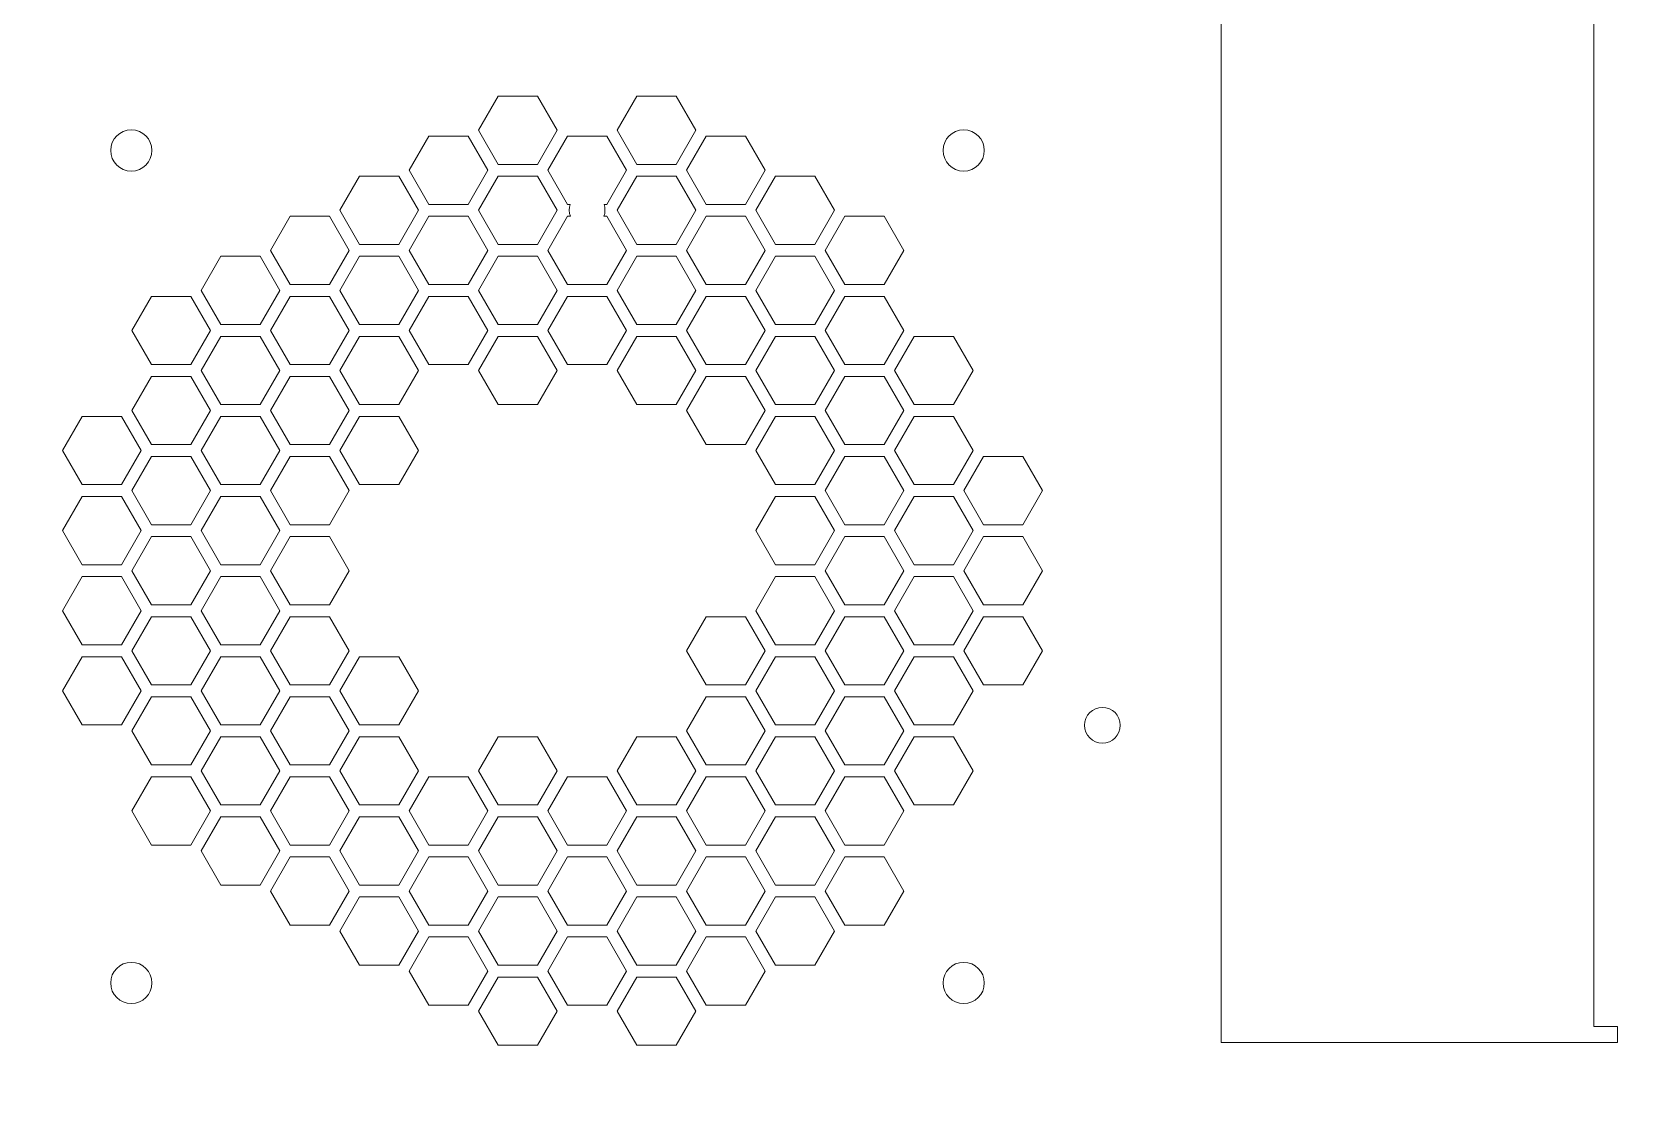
# Model space of a CAD drawing. Header units: millimetres. Extents: x 306002 to 1554695, y -207070 to 1535795.
# Drawn here: x 332720.4 to 333012.3, y -185522.9 to -185330.9 of the extents above; entities that cross this region are included whole.
import ezdxf

# ---------------------------------------------------------------- set-up
doc = ezdxf.new("R2010")
doc.units = ezdxf.units.MM
doc.layers.add('AR__ШТРИХОВКА', color=7, linetype='Continuous', lineweight=9)
doc.layers.add('PDF _Мебель', color=7, linetype='Continuous')

# ---------------------------------------------------------------- blocks, each defined once
blk = doc.blocks.new('Сервисная зона_серверного шкафа')
at = {"layer": 'AR__ШТРИХОВКА', "lineweight": 0, "ltscale": 0.1, "true_color": 0xc7c8ca}
h = blk.add_hatch(dxfattribs=at)
h.set_pattern_fill('ANSI31', color=9, scale=16)
h.set_pattern_definition([(45, (-3777118.67, 1059230.894), (-35.9210245, 35.9210245), [])])
h.paths.add_polyline_path([(72387, 20605.08), (71587.08, 20605.08), (71587.08, 19805.08), (72387, 19805.08)])
edge = h.paths.add_edge_path()
edge.add_line((73187.08, 19805.08), (72387.08, 19805.08))
edge.add_line((72387.08, 19805.08), (72387.08, 19795.08))
edge.add_arc((72404.41, 19032.6), 762.68, -0.18916, 91.30167, ccw=False)
edge.add_line((73167.08, 19030.08), (73167.08, 19015.08))
edge.add_line((73167.08, 19015.08), (73159.5, 19015.08))
edge.add_line((73159.5, 19015.08), (73159.5, 19011.15))
edge.add_line((73159.5, 19011.15), (73101.46, 19011.15))
edge.add_line((73101.46, 19011.15), (73101.46, 19015.08))
edge.add_line((73101.46, 19015.08), (72387.08, 19015.08))
edge.add_line((72387.08, 19015.08), (72387.08, 19005.08))
edge.add_line((72387.08, 19005.08), (73187.08, 19005.08))
edge.add_line((73187.08, 19005.08), (73187.08, 19805.08))
edge = h.paths.add_edge_path(flags=17)
edge.add_line((72387.08, 19795.08), (72387.08, 19030.08))
edge.add_line((72387.08, 19030.08), (73167.08, 19030.08))
edge.add_arc((72404.41, 19032.6), 762.68, 359.81084, 451.30167)
blk = doc.blocks.new('Серверный шкаф 800х800')
at = {"layer": 'PDF _Мебель', "color": 9, "linetype": 'Continuous', "lineweight": 0, "true_color": 0xc7c8ca, "transparency": 33554687}
for p, q in [((71861.74, 19396.04), (71867.91, 19399.6)), ((71867.91, 19399.6), (71874.07, 19396.04)), ((71876.22, 19396.04), (71882.39, 19399.6)), ((71882.39, 19399.6), (71888.55, 19396.04)), ((71890.71, 19396.04), (71896.87, 19399.6)), ((71896.87, 19399.6), (71903.04, 19396.04)), ((71905.19, 19396.04), (71911.35, 19399.6)), ((71911.35, 19399.6), (71917.52, 19396.04)), ((71861.74, 19388.92), (71861.74, 19396.04)), ((71874.07, 19396.04), (71874.07, 19388.92)), ((71876.22, 19388.92), (71876.22, 19396.04)), ((71888.55, 19396.04), (71888.55, 19388.92)), ((71890.71, 19388.92), (71890.71, 19396.04)), ((71903.04, 19396.04), (71903.04, 19388.92)), ((71905.19, 19388.92), (71905.19, 19396.04)), ((71917.52, 19396.04), (71917.52, 19388.92)), ((71867.91, 19385.36), (71861.74, 19388.92)), ((71874.07, 19388.92), (71867.91, 19385.36)), ((71882.39, 19385.36), (71876.22, 19388.92)), ((71888.55, 19388.92), (71882.39, 19385.36)), ((71896.87, 19385.36), (71890.71, 19388.92)), ((71903.04, 19388.92), (71896.87, 19385.36)), ((71911.35, 19385.36), (71905.19, 19388.92)), ((71917.52, 19388.92), (71911.35, 19385.36)), ((71840.02, 19383.5), (71846.19, 19387.06)), ((71846.19, 19387.06), (71852.35, 19383.5)), ((71854.5, 19383.5), (71860.67, 19387.06)), ((71860.67, 19387.06), (71866.83, 19383.5)), ((71868.98, 19383.5), (71875.15, 19387.06)), ((71875.15, 19387.06), (71881.31, 19383.5)), ((71883.46, 19383.5), (71889.63, 19387.06)), ((71889.63, 19387.06), (71895.8, 19383.5)), ((71897.95, 19383.5), (71904.11, 19387.06)), ((71904.11, 19387.06), (71910.28, 19383.5)), ((71912.43, 19383.5), (71918.59, 19387.06)), ((71918.59, 19387.06), (71924.76, 19383.5)), ((71926.91, 19383.5), (71933.08, 19387.06)), ((71933.08, 19387.06), (71939.24, 19383.5)), ((71840.02, 19376.38), (71840.02, 19383.5)), ((71852.35, 19383.5), (71852.35, 19376.38)), ((71854.5, 19376.38), (71854.5, 19383.5)), ((71866.83, 19383.5), (71866.83, 19376.38)), ((71868.98, 19376.38), (71868.98, 19383.5)), ((71881.31, 19383.5), (71881.31, 19376.38)), ((71883.46, 19376.38), (71883.46, 19383.5)), ((71895.8, 19383.5), (71895.8, 19376.38)), ((71897.95, 19376.38), (71897.95, 19383.5)), ((71910.28, 19383.5), (71910.28, 19376.38)), ((71912.43, 19376.38), (71912.43, 19383.5)), ((71924.76, 19383.5), (71924.76, 19376.38)), ((71926.91, 19376.38), (71926.91, 19383.5)), ((71939.24, 19383.5), (71939.24, 19376.38)), ((71846.19, 19372.82), (71840.02, 19376.38)), ((71852.35, 19376.38), (71846.19, 19372.82)), ((71860.67, 19372.82), (71854.5, 19376.38)), ((71866.83, 19376.38), (71860.67, 19372.82)), ((71875.15, 19372.82), (71868.98, 19376.38)), ((71881.31, 19376.38), (71875.15, 19372.82)), ((71889.63, 19372.82), (71883.46, 19376.38)), ((71895.8, 19376.38), (71889.63, 19372.82)), ((71904.11, 19372.82), (71897.95, 19376.38)), ((71910.28, 19376.38), (71904.11, 19372.82)), ((71918.59, 19372.82), (71912.43, 19376.38)), ((71924.76, 19376.38), (71918.59, 19372.82)), ((71933.08, 19372.82), (71926.91, 19376.38)), ((71939.24, 19376.38), (71933.08, 19372.82)), ((71832.78, 19370.96), (71838.94, 19374.52)), ((71838.94, 19374.52), (71845.11, 19370.96)), ((71847.26, 19370.96), (71853.43, 19374.52)), ((71853.43, 19374.52), (71859.59, 19370.96)), ((71861.74, 19370.96), (71867.91, 19374.52)), ((71867.91, 19374.52), (71874.07, 19370.96)), ((71876.22, 19370.96), (71882.39, 19374.52)), ((71882.39, 19374.52), (71888.55, 19370.96)), ((71890.71, 19370.96), (71896.87, 19374.52)), ((71896.87, 19374.52), (71903.04, 19370.96)), ((71905.19, 19370.96), (71911.35, 19374.52)), ((71911.35, 19374.52), (71917.52, 19370.96)), ((71919.67, 19370.96), (71925.83, 19374.52)), ((71925.83, 19374.52), (71932, 19370.96)), ((71934.15, 19370.96), (71940.32, 19374.52)), ((71940.32, 19374.52), (71946.48, 19370.96)), ((71832.78, 19363.84), (71832.78, 19370.96)), ((71845.11, 19370.96), (71845.11, 19363.84)), ((71847.26, 19363.84), (71847.26, 19370.96)), ((71859.59, 19370.96), (71859.59, 19363.84)), ((71861.74, 19363.84), (71861.74, 19370.96)), ((71874.07, 19370.96), (71874.07, 19363.84)), ((71876.22, 19363.84), (71876.22, 19370.96)), ((71888.55, 19370.96), (71888.55, 19363.84)), ((71890.71, 19363.84), (71890.71, 19370.96)), ((71903.04, 19370.96), (71903.04, 19363.84)), ((71905.19, 19363.84), (71905.19, 19370.96)), ((71917.52, 19370.96), (71917.52, 19363.84)), ((71919.67, 19363.84), (71919.67, 19370.96)), ((71932, 19370.96), (71932, 19363.84)), ((71934.15, 19363.84), (71934.15, 19370.96)), ((71946.48, 19370.96), (71946.48, 19363.84)), ((71825.54, 19358.42), (71831.7, 19361.98)), ((71831.7, 19361.98), (71837.87, 19358.42)), ((71838.94, 19360.28), (71832.78, 19363.84)), ((71845.11, 19363.84), (71838.94, 19360.28)), ((71840.02, 19358.42), (71846.19, 19361.98)), ((71846.19, 19361.98), (71852.35, 19358.42)), ((71853.43, 19360.28), (71847.26, 19363.84)), ((71859.59, 19363.84), (71853.43, 19360.28)), ((71854.5, 19358.42), (71860.67, 19361.98)), ((71860.67, 19361.98), (71866.83, 19358.42)), ((71867.91, 19360.28), (71861.74, 19363.84)), ((71874.07, 19363.84), (71867.91, 19360.28)), ((71868.98, 19358.42), (71875.15, 19361.98)), ((71875.15, 19361.98), (71881.31, 19358.42)), ((71882.39, 19360.28), (71876.22, 19363.84)), ((71888.55, 19363.84), (71882.39, 19360.28)), ((71883.46, 19358.42), (71889.63, 19361.98)), ((71889.63, 19361.98), (71895.8, 19358.42)), ((71896.87, 19360.28), (71890.71, 19363.84)), ((71903.04, 19363.84), (71896.87, 19360.28)), ((71897.95, 19358.42), (71904.11, 19361.98)), ((71904.11, 19361.98), (71910.28, 19358.42)), ((71911.35, 19360.28), (71905.19, 19363.84)), ((71917.52, 19363.84), (71911.35, 19360.28)), ((71912.43, 19358.42), (71918.59, 19361.98)), ((71918.59, 19361.98), (71924.76, 19358.42)), ((71925.83, 19360.28), (71919.67, 19363.84)), ((71932, 19363.84), (71925.83, 19360.28)), ((71926.91, 19358.42), (71933.08, 19361.98)), ((71933.08, 19361.98), (71939.24, 19358.42)), ((71940.32, 19360.28), (71934.15, 19363.84)), ((71946.48, 19363.84), (71940.32, 19360.28)), ((71941.39, 19358.42), (71947.56, 19361.98)), ((71947.56, 19361.98), (71953.72, 19358.42)), ((71825.54, 19351.3), (71825.54, 19358.42)), ((71837.87, 19358.42), (71837.87, 19351.3)), ((71840.02, 19351.3), (71840.02, 19358.42)), ((71852.35, 19358.42), (71852.35, 19351.3)), ((71854.5, 19351.3), (71854.5, 19358.42)), ((71866.83, 19358.42), (71866.83, 19351.3)), ((71868.98, 19351.3), (71868.98, 19358.42)), ((71881.31, 19358.42), (71881.31, 19351.3)), ((71883.46, 19351.3), (71883.46, 19358.42)), ((71895.8, 19358.42), (71895.8, 19351.3)), ((71897.95, 19351.3), (71897.95, 19358.42)), ((71910.28, 19358.42), (71910.28, 19351.3)), ((71912.43, 19351.3), (71912.43, 19358.42)), ((71924.76, 19358.42), (71924.76, 19351.3)), ((71926.91, 19351.3), (71926.91, 19358.42)), ((71939.24, 19358.42), (71939.24, 19351.3)), ((71941.39, 19351.3), (71941.39, 19358.42)), ((71953.72, 19358.42), (71953.72, 19351.3)), ((71831.7, 19347.74), (71825.54, 19351.3)), ((71837.87, 19351.3), (71831.7, 19347.74)), ((71846.19, 19347.74), (71840.02, 19351.3)), ((71852.35, 19351.3), (71846.19, 19347.74)), ((71860.67, 19347.74), (71854.5, 19351.3)), ((71866.83, 19351.3), (71860.67, 19347.74)), ((71875.15, 19347.74), (71868.98, 19351.3)), ((71881.31, 19351.3), (71875.15, 19347.74)), ((71889.63, 19347.74), (71883.46, 19351.3)), ((71895.8, 19351.3), (71889.63, 19347.74)), ((71904.11, 19347.74), (71897.95, 19351.3)), ((71910.28, 19351.3), (71904.11, 19347.74)), ((71918.59, 19347.74), (71912.43, 19351.3)), ((71924.76, 19351.3), (71918.59, 19347.74)), ((71933.08, 19347.74), (71926.91, 19351.3)), ((71939.24, 19351.3), (71933.08, 19347.74)), ((71947.56, 19347.74), (71941.39, 19351.3)), ((71953.72, 19351.3), (71947.56, 19347.74)), ((71818.3, 19345.88), (71824.46, 19349.44)), ((71824.46, 19349.44), (71830.63, 19345.88)), ((71832.78, 19345.88), (71838.94, 19349.44)), ((71838.94, 19349.44), (71845.11, 19345.88)), ((71847.26, 19345.88), (71853.43, 19349.44)), ((71853.43, 19349.44), (71859.59, 19345.88)), ((71861.74, 19345.88), (71867.91, 19349.44)), ((71867.91, 19349.44), (71874.07, 19345.88)), ((71905.19, 19345.88), (71911.35, 19349.44)), ((71911.35, 19349.44), (71917.52, 19345.88)), ((71919.67, 19345.88), (71925.83, 19349.44)), ((71925.83, 19349.44), (71932, 19345.88)), ((71934.15, 19345.88), (71940.32, 19349.44)), ((71940.32, 19349.44), (71946.48, 19345.88)), ((71948.63, 19345.88), (71954.8, 19349.44)), ((71954.8, 19349.44), (71960.96, 19345.88)), ((71818.3, 19338.76), (71818.3, 19345.88)), ((71830.63, 19345.88), (71830.63, 19338.76)), ((71832.78, 19338.76), (71832.78, 19345.88)), ((71845.11, 19345.88), (71845.11, 19338.76)), ((71847.26, 19338.76), (71847.26, 19345.88)), ((71859.59, 19345.88), (71859.59, 19338.76)), ((71861.74, 19338.76), (71861.74, 19345.88)), ((71874.07, 19345.88), (71874.07, 19338.76)), ((71905.19, 19338.76), (71905.19, 19345.88)), ((71917.52, 19345.88), (71917.52, 19338.76)), ((71919.67, 19338.76), (71919.67, 19345.88)), ((71932, 19345.88), (71932, 19338.76)), ((71934.15, 19338.76), (71934.15, 19345.88)), ((71946.48, 19345.88), (71946.48, 19338.76)), ((71948.63, 19338.76), (71948.63, 19345.88)), ((71960.96, 19345.88), (71960.96, 19338.76)), ((71824.46, 19335.2), (71818.3, 19338.76)), ((71830.63, 19338.76), (71824.46, 19335.2)), ((71838.94, 19335.2), (71832.78, 19338.76)), ((71845.11, 19338.76), (71838.94, 19335.2)), ((71853.43, 19335.2), (71847.26, 19338.76)), ((71859.59, 19338.76), (71853.43, 19335.2)), ((71867.91, 19335.2), (71861.74, 19338.76)), ((71874.07, 19338.76), (71867.91, 19335.2)), ((71911.35, 19335.2), (71905.19, 19338.76)), ((71917.52, 19338.76), (71911.35, 19335.2)), ((71925.83, 19335.2), (71919.67, 19338.76)), ((71932, 19338.76), (71925.83, 19335.2)), ((71940.32, 19335.2), (71934.15, 19338.76)), ((71946.48, 19338.76), (71940.32, 19335.2)), ((71954.8, 19335.2), (71948.63, 19338.76)), ((71960.96, 19338.76), (71954.8, 19335.2)), ((71811.06, 19333.34), (71817.22, 19336.9)), ((71817.22, 19336.9), (71823.39, 19333.34)), ((71825.54, 19333.34), (71831.7, 19336.9)), ((71831.7, 19336.9), (71837.87, 19333.34)), ((71840.02, 19333.34), (71846.19, 19336.9)), ((71846.19, 19336.9), (71852.35, 19333.34)), ((71926.91, 19333.34), (71933.08, 19336.9)), ((71933.08, 19336.9), (71939.24, 19333.34)), ((71941.39, 19333.34), (71947.56, 19336.9)), ((71947.56, 19336.9), (71953.72, 19333.34)), ((71955.87, 19333.34), (71962.04, 19336.9)), ((71962.04, 19336.9), (71968.2, 19333.34)), ((71811.06, 19326.22), (71811.06, 19333.34)), ((71823.39, 19333.34), (71823.39, 19326.22)), ((71825.54, 19326.22), (71825.54, 19333.34)), ((71837.87, 19333.34), (71837.87, 19326.22)), ((71840.02, 19326.22), (71840.02, 19333.34)), ((71852.35, 19333.34), (71852.35, 19326.22)), ((71926.91, 19326.22), (71926.91, 19333.34)), ((71939.24, 19333.34), (71939.24, 19326.22)), ((71941.39, 19326.22), (71941.39, 19333.34)), ((71953.72, 19333.34), (71953.72, 19326.22)), ((71955.87, 19326.22), (71955.87, 19333.34)), ((71968.2, 19333.34), (71968.2, 19326.22)), ((71803.82, 19320.79), (71809.98, 19324.35)), ((71809.98, 19324.35), (71816.15, 19320.79)), ((71817.22, 19322.66), (71811.06, 19326.22)), ((71823.39, 19326.22), (71817.22, 19322.66)), ((71818.3, 19320.79), (71824.46, 19324.35)), ((71824.46, 19324.35), (71830.63, 19320.79)), ((71831.7, 19322.66), (71825.54, 19326.22)), ((71837.87, 19326.22), (71831.7, 19322.66)), ((71832.78, 19320.79), (71838.94, 19324.35)), ((71838.94, 19324.35), (71845.11, 19320.79)), ((71846.19, 19322.66), (71840.02, 19326.22)), ((71852.35, 19326.22), (71846.19, 19322.66)), ((71847.26, 19320.79), (71853.43, 19324.35)), ((71853.43, 19324.35), (71859.59, 19320.79)), ((71919.67, 19320.79), (71925.83, 19324.35)), ((71925.83, 19324.35), (71932, 19320.79)), ((71933.08, 19322.66), (71926.91, 19326.22)), ((71939.24, 19326.22), (71933.08, 19322.66)), ((71934.15, 19320.79), (71940.32, 19324.35)), ((71940.32, 19324.35), (71946.48, 19320.79)), ((71947.56, 19322.66), (71941.39, 19326.22)), ((71953.72, 19326.22), (71947.56, 19322.66)), ((71948.63, 19320.79), (71954.8, 19324.35)), ((71954.8, 19324.35), (71960.96, 19320.79)), ((71962.04, 19322.66), (71955.87, 19326.22)), ((71968.2, 19326.22), (71962.04, 19322.66)), ((71963.11, 19320.79), (71969.28, 19324.35)), ((71969.28, 19324.35), (71975.44, 19320.79)), ((71803.82, 19313.67), (71803.82, 19320.79)), ((71816.15, 19320.79), (71816.15, 19313.67)), ((71818.3, 19313.67), (71818.3, 19320.79)), ((71830.63, 19320.79), (71830.63, 19313.67)), ((71832.78, 19313.67), (71832.78, 19320.79)), ((71845.11, 19320.79), (71845.11, 19313.67)), ((71847.26, 19313.67), (71847.26, 19320.79)), ((71859.59, 19320.79), (71859.59, 19313.67)), ((71919.67, 19313.67), (71919.67, 19320.79)), ((71932, 19320.79), (71932, 19313.67)), ((71934.15, 19313.67), (71934.15, 19320.79)), ((71946.48, 19320.79), (71946.48, 19313.67)), ((71948.63, 19313.67), (71948.63, 19320.79)), ((71960.96, 19320.79), (71960.96, 19313.67)), ((71963.11, 19313.67), (71963.11, 19320.79)), ((71975.44, 19320.79), (71975.44, 19313.67)), ((71809.98, 19310.12), (71803.82, 19313.67)), ((71816.15, 19313.67), (71809.98, 19310.12)), ((71811.06, 19308.25), (71817.22, 19311.81)), ((71817.22, 19311.81), (71823.39, 19308.25)), ((71824.46, 19310.12), (71818.3, 19313.67)), ((71830.63, 19313.67), (71824.46, 19310.12)), ((71825.54, 19308.25), (71831.7, 19311.81)), ((71831.7, 19311.81), (71837.87, 19308.25)), ((71838.94, 19310.12), (71832.78, 19313.67)), ((71845.11, 19313.67), (71838.94, 19310.12)), ((71840.02, 19308.25), (71846.19, 19311.81)), ((71846.19, 19311.81), (71852.35, 19308.25)), ((71853.43, 19310.12), (71847.26, 19313.67)), ((71859.59, 19313.67), (71853.43, 19310.12)), ((71925.83, 19310.12), (71919.67, 19313.67)), ((71932, 19313.67), (71925.83, 19310.12)), ((71926.91, 19308.25), (71933.08, 19311.81)), ((71933.08, 19311.81), (71939.24, 19308.25)), ((71940.32, 19310.12), (71934.15, 19313.67)), ((71946.48, 19313.67), (71940.32, 19310.12)), ((71941.39, 19308.25), (71947.56, 19311.81)), ((71947.56, 19311.81), (71953.72, 19308.25)), ((71954.8, 19310.12), (71948.63, 19313.67)), ((71960.96, 19313.67), (71954.8, 19310.12)), ((71955.87, 19308.25), (71962.04, 19311.81)), ((71962.04, 19311.81), (71968.2, 19308.25)), ((71969.28, 19310.12), (71963.11, 19313.67)), ((71975.44, 19313.67), (71969.28, 19310.12)), ((71811.06, 19301.13), (71811.06, 19308.25)), ((71823.39, 19308.25), (71823.39, 19301.13)), ((71825.54, 19301.13), (71825.54, 19308.25)), ((71837.87, 19308.25), (71837.87, 19301.13)), ((71840.02, 19301.13), (71840.02, 19308.25)), ((71852.35, 19308.25), (71852.35, 19301.13)), ((71926.91, 19301.13), (71926.91, 19308.25)), ((71939.24, 19308.25), (71939.24, 19301.13)), ((71941.39, 19301.13), (71941.39, 19308.25)), ((71953.72, 19308.25), (71953.72, 19307.73)), ((71955.87, 19307.78), (71955.87, 19308.25)), ((71968.2, 19308.25), (71968.2, 19301.13)), ((71817.22, 19297.57), (71811.06, 19301.13)), ((71823.39, 19301.13), (71817.22, 19297.57)), ((71831.7, 19297.57), (71825.54, 19301.13)), ((71837.87, 19301.13), (71831.7, 19297.57)), ((71846.19, 19297.57), (71840.02, 19301.13)), ((71852.35, 19301.13), (71846.19, 19297.57)), ((71933.08, 19297.57), (71926.91, 19301.13)), ((71939.24, 19301.13), (71933.08, 19297.57)), ((71947.56, 19297.57), (71941.39, 19301.13)), ((71953.72, 19301.13), (71947.56, 19297.57)), ((71953.72, 19301.7), (71953.72, 19301.13)), ((71955.87, 19301.13), (71955.87, 19301.64)), ((71962.04, 19297.57), (71955.87, 19301.13)), ((71968.2, 19301.13), (71962.04, 19297.57)), ((71803.82, 19295.71), (71809.98, 19299.27)), ((71809.98, 19299.27), (71816.15, 19295.71)), ((71818.3, 19295.71), (71824.46, 19299.27)), ((71824.46, 19299.27), (71830.63, 19295.71)), ((71832.78, 19295.71), (71838.94, 19299.27)), ((71838.94, 19299.27), (71845.11, 19295.71)), ((71847.26, 19295.71), (71853.43, 19299.27)), ((71853.43, 19299.27), (71859.59, 19295.71)), ((71919.67, 19295.71), (71925.83, 19299.27)), ((71925.83, 19299.27), (71932, 19295.71)), ((71934.15, 19295.71), (71940.32, 19299.27)), ((71940.32, 19299.27), (71946.48, 19295.71)), ((71948.63, 19295.71), (71954.8, 19299.27)), ((71954.8, 19299.27), (71960.96, 19295.71)), ((71963.11, 19295.71), (71969.28, 19299.27)), ((71969.28, 19299.27), (71975.44, 19295.71)), ((71803.82, 19288.59), (71803.82, 19295.71)), ((71816.15, 19295.71), (71816.15, 19288.59)), ((71818.3, 19288.59), (71818.3, 19295.71)), ((71830.63, 19295.71), (71830.63, 19288.59)), ((71832.78, 19288.59), (71832.78, 19295.71)), ((71845.11, 19295.71), (71845.11, 19288.59)), ((71847.26, 19288.59), (71847.26, 19295.71)), ((71859.59, 19295.71), (71859.59, 19288.59)), ((71919.67, 19288.59), (71919.67, 19295.71)), ((71932, 19295.71), (71932, 19288.59)), ((71934.15, 19288.59), (71934.15, 19295.71)), ((71946.48, 19295.71), (71946.48, 19288.59)), ((71948.63, 19288.59), (71948.63, 19295.71)), ((71960.96, 19295.71), (71960.96, 19288.59)), ((71963.11, 19288.59), (71963.11, 19295.71)), ((71975.44, 19295.71), (71975.44, 19288.59)), ((71809.98, 19285.03), (71803.82, 19288.59)), ((71816.15, 19288.59), (71809.98, 19285.03)), ((71824.46, 19285.03), (71818.3, 19288.59)), ((71830.63, 19288.59), (71824.46, 19285.03)), ((71838.94, 19285.03), (71832.78, 19288.59)), ((71845.11, 19288.59), (71838.94, 19285.03)), ((71853.43, 19285.03), (71847.26, 19288.59)), ((71859.59, 19288.59), (71853.43, 19285.03)), ((71925.83, 19285.03), (71919.67, 19288.59)), ((71932, 19288.59), (71925.83, 19285.03)), ((71940.32, 19285.03), (71934.15, 19288.59)), ((71946.48, 19288.59), (71940.32, 19285.03)), ((71954.8, 19285.03), (71948.63, 19288.59)), ((71960.96, 19288.59), (71954.8, 19285.03)), ((71969.28, 19285.03), (71963.11, 19288.59)), ((71975.44, 19288.59), (71969.28, 19285.03)), ((71811.06, 19283.17), (71817.22, 19286.73)), ((71817.22, 19286.73), (71823.39, 19283.17)), ((71825.54, 19283.17), (71831.7, 19286.73)), ((71831.7, 19286.73), (71837.87, 19283.17)), ((71840.02, 19283.17), (71846.19, 19286.73)), ((71846.19, 19286.73), (71852.35, 19283.17)), ((71854.5, 19283.17), (71860.67, 19286.73)), ((71860.67, 19286.73), (71866.83, 19283.17)), ((71868.98, 19283.17), (71875.15, 19286.73)), ((71875.15, 19286.73), (71881.31, 19283.17)), ((71912.43, 19283.17), (71918.59, 19286.73)), ((71918.59, 19286.73), (71924.76, 19283.17)), ((71926.91, 19283.17), (71933.08, 19286.73)), ((71933.08, 19286.73), (71939.24, 19283.17)), ((71941.39, 19283.17), (71947.56, 19286.73)), ((71947.56, 19286.73), (71953.72, 19283.17)), ((71955.87, 19283.17), (71962.04, 19286.73)), ((71962.04, 19286.73), (71968.2, 19283.17)), ((71811.06, 19276.05), (71811.06, 19283.17)), ((71823.39, 19283.17), (71823.39, 19276.05)), ((71825.54, 19276.05), (71825.54, 19283.17)), ((71837.87, 19283.17), (71837.87, 19276.05)), ((71840.02, 19276.05), (71840.02, 19283.17)), ((71852.35, 19283.17), (71852.35, 19276.05)), ((71854.5, 19276.05), (71854.5, 19283.17)), ((71866.83, 19283.17), (71866.83, 19276.05)), ((71868.98, 19276.05), (71868.98, 19283.17)), ((71881.31, 19283.17), (71881.31, 19276.05)), ((71912.43, 19276.05), (71912.43, 19283.17)), ((71924.76, 19283.17), (71924.76, 19276.05)), ((71926.91, 19276.05), (71926.91, 19283.17)), ((71939.24, 19283.17), (71939.24, 19276.05)), ((71941.39, 19276.05), (71941.39, 19283.17)), ((71953.72, 19283.17), (71953.72, 19276.05)), ((71955.87, 19276.05), (71955.87, 19283.17)), ((71968.2, 19283.17), (71968.2, 19276.05)), ((71817.22, 19272.49), (71811.06, 19276.05)), ((71823.39, 19276.05), (71817.22, 19272.49)), ((71818.3, 19270.63), (71824.46, 19274.19)), ((71824.46, 19274.19), (71830.63, 19270.63)), ((71831.7, 19272.49), (71825.54, 19276.05)), ((71837.87, 19276.05), (71831.7, 19272.49)), ((71832.78, 19270.63), (71838.94, 19274.19)), ((71838.94, 19274.19), (71845.11, 19270.63)), ((71846.19, 19272.49), (71840.02, 19276.05)), ((71852.35, 19276.05), (71846.19, 19272.49)), ((71847.26, 19270.63), (71853.43, 19274.19)), ((71853.43, 19274.19), (71859.59, 19270.63)), ((71860.67, 19272.49), (71854.5, 19276.05)), ((71866.83, 19276.05), (71860.67, 19272.49)), ((71861.74, 19270.63), (71867.91, 19274.19)), ((71867.91, 19274.19), (71874.07, 19270.63)), ((71875.15, 19272.49), (71868.98, 19276.05)), ((71881.31, 19276.05), (71875.15, 19272.49)), ((71876.22, 19270.63), (71882.39, 19274.19)), ((71882.39, 19274.19), (71888.55, 19270.63)), ((71890.71, 19270.63), (71896.87, 19274.19)), ((71896.87, 19274.19), (71903.04, 19270.63)), ((71905.19, 19270.63), (71911.35, 19274.19)), ((71911.35, 19274.19), (71917.52, 19270.63)), ((71918.59, 19272.49), (71912.43, 19276.05)), ((71924.76, 19276.05), (71918.59, 19272.49)), ((71919.67, 19270.63), (71925.83, 19274.19)), ((71925.83, 19274.19), (71932, 19270.63)), ((71933.08, 19272.49), (71926.91, 19276.05)), ((71939.24, 19276.05), (71933.08, 19272.49)), ((71934.15, 19270.63), (71940.32, 19274.19)), ((71940.32, 19274.19), (71946.48, 19270.63)), ((71947.56, 19272.49), (71941.39, 19276.05)), ((71953.72, 19276.05), (71947.56, 19272.49)), ((71948.63, 19270.63), (71954.8, 19274.19)), ((71954.8, 19274.19), (71960.96, 19270.63)), ((71962.04, 19272.49), (71955.87, 19276.05)), ((71968.2, 19276.05), (71962.04, 19272.49)), ((71818.3, 19263.51), (71818.3, 19270.63)), ((71830.63, 19270.63), (71830.63, 19263.51)), ((71832.78, 19263.51), (71832.78, 19270.63)), ((71845.11, 19270.63), (71845.11, 19263.51)), ((71847.26, 19263.51), (71847.26, 19270.63)), ((71859.59, 19270.63), (71859.59, 19263.51)), ((71861.74, 19263.51), (71861.74, 19270.63)), ((71874.07, 19270.63), (71874.07, 19263.51)), ((71876.22, 19263.51), (71876.22, 19270.63)), ((71888.55, 19270.63), (71888.55, 19263.51)), ((71890.71, 19263.51), (71890.71, 19270.63)), ((71903.04, 19270.63), (71903.04, 19263.51)), ((71905.19, 19263.51), (71905.19, 19270.63)), ((71917.52, 19270.63), (71917.52, 19263.51)), ((71919.67, 19263.51), (71919.67, 19270.63)), ((71932, 19270.63), (71932, 19263.51)), ((71934.15, 19263.51), (71934.15, 19270.63)), ((71946.48, 19270.63), (71946.48, 19263.51)), ((71948.63, 19263.51), (71948.63, 19270.63)), ((71960.96, 19270.63), (71960.96, 19263.51)), ((71824.46, 19259.95), (71818.3, 19263.51)), ((71830.63, 19263.51), (71824.46, 19259.95)), ((71838.94, 19259.95), (71832.78, 19263.51)), ((71845.11, 19263.51), (71838.94, 19259.95)), ((71853.43, 19259.95), (71847.26, 19263.51)), ((71859.59, 19263.51), (71853.43, 19259.95)), ((71867.91, 19259.95), (71861.74, 19263.51)), ((71874.07, 19263.51), (71867.91, 19259.95)), ((71882.39, 19259.95), (71876.22, 19263.51)), ((71888.55, 19263.51), (71882.39, 19259.95)), ((71896.87, 19259.95), (71890.71, 19263.51)), ((71903.04, 19263.51), (71896.87, 19259.95)), ((71911.35, 19259.95), (71905.19, 19263.51)), ((71917.52, 19263.51), (71911.35, 19259.95)), ((71925.83, 19259.95), (71919.67, 19263.51)), ((71932, 19263.51), (71925.83, 19259.95)), ((71940.32, 19259.95), (71934.15, 19263.51)), ((71946.48, 19263.51), (71940.32, 19259.95)), ((71954.8, 19259.95), (71948.63, 19263.51)), ((71960.96, 19263.51), (71954.8, 19259.95)), ((71825.54, 19258.09), (71831.7, 19261.65)), ((71831.7, 19261.65), (71837.87, 19258.09)), ((71840.02, 19258.09), (71846.19, 19261.65)), ((71846.19, 19261.65), (71852.35, 19258.09)), ((71854.5, 19258.09), (71860.67, 19261.65)), ((71860.67, 19261.65), (71866.83, 19258.09)), ((71868.98, 19258.09), (71875.15, 19261.65)), ((71875.15, 19261.65), (71881.31, 19258.09)), ((71883.46, 19258.09), (71889.63, 19261.65)), ((71889.63, 19261.65), (71895.8, 19258.09)), ((71897.95, 19258.09), (71904.11, 19261.65)), ((71904.11, 19261.65), (71910.28, 19258.09)), ((71912.43, 19258.09), (71918.59, 19261.65)), ((71918.59, 19261.65), (71924.76, 19258.09)), ((71926.91, 19258.09), (71933.08, 19261.65)), ((71933.08, 19261.65), (71939.24, 19258.09)), ((71941.39, 19258.09), (71947.56, 19261.65)), ((71947.56, 19261.65), (71953.72, 19258.09)), ((71825.54, 19250.97), (71825.54, 19258.09)), ((71837.87, 19258.09), (71837.87, 19250.97)), ((71840.02, 19250.97), (71840.02, 19258.09)), ((71852.35, 19258.09), (71852.35, 19250.97)), ((71854.5, 19250.97), (71854.5, 19258.09)), ((71866.83, 19258.09), (71866.83, 19250.97)), ((71868.98, 19250.97), (71868.98, 19258.09)), ((71881.31, 19258.09), (71881.31, 19250.97)), ((71883.46, 19250.97), (71883.46, 19258.09)), ((71895.8, 19258.09), (71895.8, 19250.97)), ((71897.95, 19250.97), (71897.95, 19258.09)), ((71910.28, 19258.09), (71910.28, 19250.97)), ((71912.43, 19250.97), (71912.43, 19258.09)), ((71924.76, 19258.09), (71924.76, 19250.97)), ((71926.91, 19250.97), (71926.91, 19258.09)), ((71939.24, 19258.09), (71939.24, 19250.97)), ((71941.39, 19250.97), (71941.39, 19258.09)), ((71953.72, 19258.09), (71953.72, 19250.97)), ((71831.7, 19247.41), (71825.54, 19250.97)), ((71837.87, 19250.97), (71831.7, 19247.41)), ((71846.19, 19247.41), (71840.02, 19250.97)), ((71852.35, 19250.97), (71846.19, 19247.41)), ((71860.67, 19247.41), (71854.5, 19250.97)), ((71866.83, 19250.97), (71860.67, 19247.41)), ((71875.15, 19247.41), (71868.98, 19250.97)), ((71881.31, 19250.97), (71875.15, 19247.41)), ((71889.63, 19247.41), (71883.46, 19250.97)), ((71895.8, 19250.97), (71889.63, 19247.41)), ((71904.11, 19247.41), (71897.95, 19250.97)), ((71910.28, 19250.97), (71904.11, 19247.41)), ((71918.59, 19247.41), (71912.43, 19250.97)), ((71924.76, 19250.97), (71918.59, 19247.41)), ((71933.08, 19247.41), (71926.91, 19250.97)), ((71939.24, 19250.97), (71933.08, 19247.41)), ((71947.56, 19247.41), (71941.39, 19250.97)), ((71953.72, 19250.97), (71947.56, 19247.41)), ((71847.26, 19245.55), (71853.43, 19249.1)), ((71853.43, 19249.1), (71859.59, 19245.55)), ((71861.74, 19245.55), (71867.91, 19249.1)), ((71867.91, 19249.1), (71874.07, 19245.55)), ((71876.22, 19245.55), (71882.39, 19249.1)), ((71882.39, 19249.1), (71888.55, 19245.55)), ((71890.71, 19245.55), (71896.87, 19249.1)), ((71896.87, 19249.1), (71903.04, 19245.55)), ((71905.19, 19245.55), (71911.35, 19249.1)), ((71911.35, 19249.1), (71917.52, 19245.55)), ((71919.67, 19245.55), (71925.83, 19249.1)), ((71925.83, 19249.1), (71932, 19245.55)), ((71847.26, 19238.43), (71847.26, 19245.55)), ((71859.59, 19245.55), (71859.59, 19238.43)), ((71861.74, 19238.43), (71861.74, 19245.55)), ((71874.07, 19245.55), (71874.07, 19238.43)), ((71876.22, 19238.43), (71876.22, 19245.55)), ((71888.55, 19245.55), (71888.55, 19238.43)), ((71890.71, 19238.43), (71890.71, 19245.55)), ((71903.04, 19245.55), (71903.04, 19238.43)), ((71905.19, 19238.43), (71905.19, 19245.55)), ((71917.52, 19245.55), (71917.52, 19238.43)), ((71919.67, 19238.43), (71919.67, 19245.55)), ((71932, 19245.55), (71932, 19238.43)), ((71853.43, 19234.87), (71847.26, 19238.43)), ((71859.59, 19238.43), (71853.43, 19234.87)), ((71867.91, 19234.87), (71861.74, 19238.43)), ((71874.07, 19238.43), (71867.91, 19234.87)), ((71868.98, 19233), (71875.15, 19236.56)), ((71875.15, 19236.56), (71881.31, 19233)), ((71882.39, 19234.87), (71876.22, 19238.43)), ((71888.55, 19238.43), (71882.39, 19234.87)), ((71883.46, 19233), (71889.63, 19236.56)), ((71889.63, 19236.56), (71895.8, 19233)), ((71896.87, 19234.87), (71890.71, 19238.43)), ((71903.04, 19238.43), (71896.87, 19234.87)), ((71897.95, 19233), (71904.11, 19236.56)), ((71904.11, 19236.56), (71910.28, 19233)), ((71911.35, 19234.87), (71905.19, 19238.43)), ((71917.52, 19238.43), (71911.35, 19234.87)), ((71925.83, 19234.87), (71919.67, 19238.43)), ((71932, 19238.43), (71925.83, 19234.87)), ((71868.98, 19225.88), (71868.98, 19233)), ((71881.31, 19233), (71881.31, 19225.88)), ((71883.46, 19225.88), (71883.46, 19233)), ((71895.8, 19233), (71895.8, 19225.88)), ((71897.95, 19225.88), (71897.95, 19233)), ((71910.28, 19233), (71910.28, 19225.88)), ((71875.15, 19222.32), (71868.98, 19225.88)), ((71881.31, 19225.88), (71875.15, 19222.32)), ((71889.63, 19222.32), (71883.46, 19225.88)), ((71895.8, 19225.88), (71889.63, 19222.32)), ((71904.11, 19222.32), (71897.95, 19225.88)), ((71910.28, 19225.88), (71904.11, 19222.32)), ((71804.32, 19118.31), (71804.32, 19190.01)), ((71804.32, 19190.01), (72162.77, 19190.01)), ((71807.19, 19122.62), (71807.19, 19118.31)), ((71807.19, 19122.62), (72159.91, 19122.62)), ((71807.19, 19118.31), (71804.32, 19118.31))]:
    blk.add_line(p, q, dxfattribs=at)
for centre, radius in [((71815.07, 19387.16), 3.73), ((71965.62, 19387.16), 3.73), ((71815.07, 19236.6), 3.73), ((71965.62, 19236.6), 3.73), ((71861.67, 19211.51), 3.23)]:
    blk.add_circle(centre, radius, dxfattribs=at)
for start, end in [(71.8738, 110.8275), (249.1725, 288.1262)]:
    blk.add_arc((71954.87, 19304.71), 3.23, start, end, dxfattribs=at)

msp = doc.modelspace()

# ---------------------------------------------------------------- block references
at = {"color": 5, "lineweight": 0, "rotation": 90}
for name in ['Сервисная зона_серверного шкафа', 'Серверный шкаф 800х800']:
    msp.add_blockref(name, (352125.51, -257317.94), dxfattribs=at)

doc.saveas('drawing.dxf')
